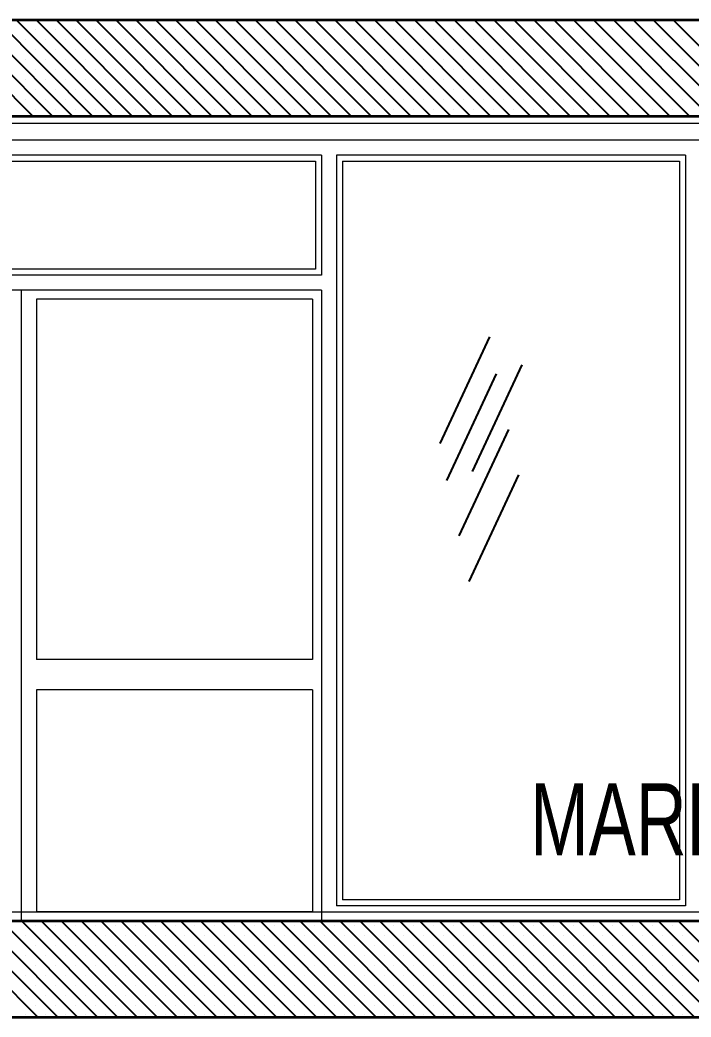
# Model space of a CAD drawing. Header units: inches. Extents: x -7543 to -822, y 102837 to 190349.
# Drawn here: x -828.5689 to -828.5242, y 102836.7915 to 102836.8579 of the extents above; entities that cross this region are included whole.
import ezdxf

# ---------------------------------------------------------------- set-up
doc = ezdxf.new("R2010")
doc.units = ezdxf.units.IN
doc.header["$MEASUREMENT"] = 0
for name, color, linetype, lineweight, true_color in [('BALKON', 7, 'Continuous', 20, 0xffaaa9), ('DUVAR', 7, 'Continuous', 35, 0xfc4642), ('KAPI', 7, 'Continuous', 18, 0xffb360)]:
    doc.layers.add(name, color=color, linetype=linetype, lineweight=lineweight, true_color=true_color)
for name, color, linetype, lineweight in [('BİTKİ', 96, 'Continuous', 25), ('SIVA', 150, 'Continuous', 15), ('TARAMA', 8, 'Continuous', 25), ('YAZI', 7, 'Continuous', 25)]:
    doc.layers.add(name, color=color, linetype=linetype, lineweight=lineweight)
doc.styles.add('arıal', font='arial.ttf', dxfattribs={"width": 0.7})

msp = doc.modelspace()

# ---------------------------------------------------------------- linework, layer by layer
at = {"layer": 'BALKON', "color": 20}
msp.add_line((-828.482518, 102836.857885), (-828.654018, 102836.857885), dxfattribs=at)
at = {"layer": 'BİTKİ'}
for p, q in [((-828.537585, 102836.836785), (-828.540888, 102836.829687)), ((-828.537585, 102836.836785), (-828.540888, 102836.829687)), ((-828.535438, 102836.834914), (-828.538741, 102836.827816)), ((-828.535438, 102836.834914), (-828.538741, 102836.827816)), ((-828.537145, 102836.834309), (-828.540448, 102836.82721)), ((-828.537145, 102836.834309), (-828.540448, 102836.82721)), ((-828.536319, 102836.830622), (-828.539622, 102836.823524)), ((-828.536319, 102836.830622), (-828.539622, 102836.823524)), ((-828.535658, 102836.827596), (-828.538962, 102836.820497)), ((-828.535658, 102836.827596), (-828.538962, 102836.820497))]:
    msp.add_line(p, q, dxfattribs=at)
at = {"layer": 'DUVAR'}
for p, q in [((-828.654018, 102836.857885), (-828.480018, 102836.857885)), ((-828.654018, 102836.851485), (-828.480018, 102836.851485)), ((-828.654018, 102836.797885), (-828.480018, 102836.797885)), ((-828.654018, 102836.791485), (-828.480018, 102836.791485))]:
    msp.add_line(p, q, dxfattribs=at)
at = {"layer": 'KAPI'}
for p, q in [((-828.482518, 102836.849885), (-828.643018, 102836.849885)), ((-828.568768, 102836.848885), (-828.588768, 102836.848885)), ((-828.548768, 102836.848885), (-828.568768, 102836.848885)), ((-828.548768, 102836.848885), (-828.548768, 102836.840885)), ((-828.524518, 102836.848885), (-828.547768, 102836.848885)), ((-828.547768, 102836.848885), (-828.547768, 102836.798885)), ((-828.524518, 102836.848885), (-828.524518, 102836.798885)), ((-828.588368, 102836.848485), (-828.568768, 102836.848485)), ((-828.568768, 102836.848485), (-828.549168, 102836.848485)), ((-828.549168, 102836.848485), (-828.549168, 102836.841285)), ((-828.547368, 102836.848485), (-828.524918, 102836.848485)), ((-828.547368, 102836.848485), (-828.547368, 102836.799285)), ((-828.524918, 102836.848485), (-828.524918, 102836.799285)), ((-828.548768, 102836.840885), (-828.588768, 102836.840885)), ((-828.549168, 102836.841285), (-828.588368, 102836.841285)), ((-828.548768, 102836.839885), (-828.588768, 102836.839885)), ((-828.568768, 102836.839885), (-828.568768, 102836.797885)), ((-828.548768, 102836.839885), (-828.548768, 102836.797885)), ((-828.549368, 102836.839285), (-828.567768, 102836.839285)), ((-828.567768, 102836.839285), (-828.567768, 102836.815285)), ((-828.549368, 102836.839285), (-828.549368, 102836.815285)), ((-828.549368, 102836.815285), (-828.567768, 102836.815285)), ((-828.549368, 102836.813285), (-828.567768, 102836.813285)), ((-828.567768, 102836.813285), (-828.567768, 102836.798485)), ((-828.549368, 102836.813285), (-828.549368, 102836.798485)), ((-828.524518, 102836.798885), (-828.547768, 102836.798885)), ((-828.524918, 102836.799285), (-828.547368, 102836.799285)), ((-828.549368, 102836.798485), (-828.567768, 102836.798485))]:
    msp.add_line(p, q, dxfattribs=at)
at = {"layer": 'SIVA'}
for p, q in [((-828.482518, 102836.850985), (-828.634089, 102836.850985)), ((-828.634089, 102836.798485), (-828.482518, 102836.798485))]:
    msp.add_line(p, q, dxfattribs=at)
at = {"layer": 'TARAMA'}
for p, q in [((-828.568009, 102836.851485), (-828.574409, 102836.857885)), ((-828.566683, 102836.851485), (-828.573083, 102836.857885)), ((-828.565357, 102836.851485), (-828.571757, 102836.857885)), ((-828.564031, 102836.851485), (-828.570431, 102836.857885)), ((-828.562705, 102836.851485), (-828.569105, 102836.857885)), ((-828.56781, 102836.857253), (-828.56781, 102836.857253)), ((-828.561379, 102836.851485), (-828.567779, 102836.857885)), ((-828.566485, 102836.857253), (-828.566485, 102836.857253)), ((-828.560054, 102836.851485), (-828.566454, 102836.857885)), ((-828.565159, 102836.857253), (-828.565159, 102836.857253)), ((-828.558728, 102836.851485), (-828.565128, 102836.857885)), ((-828.563833, 102836.857253), (-828.563833, 102836.857253)), ((-828.557402, 102836.851485), (-828.563802, 102836.857885)), ((-828.562507, 102836.857253), (-828.562507, 102836.857253)), ((-828.556076, 102836.851485), (-828.562476, 102836.857885)), ((-828.561181, 102836.857253), (-828.561181, 102836.857253)), ((-828.55475, 102836.851485), (-828.56115, 102836.857885)), ((-828.559855, 102836.857253), (-828.559855, 102836.857253)), ((-828.553424, 102836.851485), (-828.559824, 102836.857885)), ((-828.55853, 102836.857253), (-828.55853, 102836.857253)), ((-828.552099, 102836.851485), (-828.558499, 102836.857885)), ((-828.557204, 102836.857253), (-828.557204, 102836.857253)), ((-828.550773, 102836.851485), (-828.557173, 102836.857885)), ((-828.555878, 102836.857253), (-828.555878, 102836.857253)), ((-828.549447, 102836.851485), (-828.555847, 102836.857885)), ((-828.554552, 102836.857253), (-828.554552, 102836.857253)), ((-828.548121, 102836.851485), (-828.554521, 102836.857885)), ((-828.553226, 102836.857253), (-828.553226, 102836.857253)), ((-828.546795, 102836.851485), (-828.553195, 102836.857885)), ((-828.551901, 102836.857253), (-828.551901, 102836.857253)), ((-828.54547, 102836.851485), (-828.55187, 102836.857885)), ((-828.550575, 102836.857253), (-828.550575, 102836.857253)), ((-828.544144, 102836.851485), (-828.550544, 102836.857885)), ((-828.549249, 102836.857253), (-828.549249, 102836.857253)), ((-828.542818, 102836.851485), (-828.549218, 102836.857885)), ((-828.547923, 102836.857253), (-828.547923, 102836.857253)), ((-828.541492, 102836.851485), (-828.547892, 102836.857885)), ((-828.546597, 102836.857253), (-828.546597, 102836.857253)), ((-828.540166, 102836.851485), (-828.546566, 102836.857885)), ((-828.545271, 102836.857253), (-828.545271, 102836.857253)), ((-828.53884, 102836.851485), (-828.54524, 102836.857885)), ((-828.543946, 102836.857253), (-828.543946, 102836.857253)), ((-828.537515, 102836.851485), (-828.543915, 102836.857885)), ((-828.54262, 102836.857253), (-828.54262, 102836.857253)), ((-828.536189, 102836.851485), (-828.542589, 102836.857885)), ((-828.541294, 102836.857253), (-828.541294, 102836.857253)), ((-828.534863, 102836.851485), (-828.541263, 102836.857885)), ((-828.539968, 102836.857253), (-828.539968, 102836.857253)), ((-828.533537, 102836.851485), (-828.539937, 102836.857885)), ((-828.538642, 102836.857253), (-828.538642, 102836.857253)), ((-828.532211, 102836.851485), (-828.538611, 102836.857885)), ((-828.537316, 102836.857253), (-828.537316, 102836.857253)), ((-828.530885, 102836.851485), (-828.537285, 102836.857885)), ((-828.535991, 102836.857253), (-828.535991, 102836.857253)), ((-828.52956, 102836.851485), (-828.53596, 102836.857885)), ((-828.534665, 102836.857253), (-828.534665, 102836.857253)), ((-828.528234, 102836.851485), (-828.534634, 102836.857885)), ((-828.533339, 102836.857253), (-828.533339, 102836.857253)), ((-828.526908, 102836.851485), (-828.533308, 102836.857885)), ((-828.532013, 102836.857253), (-828.532013, 102836.857253)), ((-828.525582, 102836.851485), (-828.531982, 102836.857885)), ((-828.530687, 102836.857253), (-828.530687, 102836.857253)), ((-828.524256, 102836.851485), (-828.530656, 102836.857885)), ((-828.529362, 102836.857253), (-828.529362, 102836.857253)), ((-828.52293, 102836.851485), (-828.52933, 102836.857885)), ((-828.528036, 102836.857253), (-828.528036, 102836.857253)), ((-828.521605, 102836.851485), (-828.528005, 102836.857885)), ((-828.52671, 102836.857253), (-828.52671, 102836.857253)), ((-828.520279, 102836.851485), (-828.526679, 102836.857885)), ((-828.525384, 102836.857253), (-828.525384, 102836.857253)), ((-828.518953, 102836.851485), (-828.525353, 102836.857885)), ((-828.568473, 102836.85659), (-828.568473, 102836.85659)), ((-828.567148, 102836.85659), (-828.567148, 102836.85659)), ((-828.565822, 102836.85659), (-828.565822, 102836.85659)), ((-828.564496, 102836.85659), (-828.564496, 102836.85659)), ((-828.56317, 102836.85659), (-828.56317, 102836.85659)), ((-828.561844, 102836.85659), (-828.561844, 102836.85659)), ((-828.560518, 102836.85659), (-828.560518, 102836.85659)), ((-828.559193, 102836.85659), (-828.559193, 102836.85659)), ((-828.557867, 102836.85659), (-828.557867, 102836.85659)), ((-828.556541, 102836.85659), (-828.556541, 102836.85659)), ((-828.555215, 102836.85659), (-828.555215, 102836.85659)), ((-828.553889, 102836.85659), (-828.553889, 102836.85659)), ((-828.552563, 102836.85659), (-828.552563, 102836.85659)), ((-828.551238, 102836.85659), (-828.551238, 102836.85659)), ((-828.549912, 102836.85659), (-828.549912, 102836.85659)), ((-828.548586, 102836.85659), (-828.548586, 102836.85659)), ((-828.54726, 102836.85659), (-828.54726, 102836.85659)), ((-828.545934, 102836.85659), (-828.545934, 102836.85659)), ((-828.544608, 102836.85659), (-828.544608, 102836.85659)), ((-828.543283, 102836.85659), (-828.543283, 102836.85659)), ((-828.541957, 102836.85659), (-828.541957, 102836.85659)), ((-828.540631, 102836.85659), (-828.540631, 102836.85659)), ((-828.539305, 102836.85659), (-828.539305, 102836.85659)), ((-828.537979, 102836.85659), (-828.537979, 102836.85659)), ((-828.536654, 102836.85659), (-828.536654, 102836.85659)), ((-828.535328, 102836.85659), (-828.535328, 102836.85659)), ((-828.534002, 102836.85659), (-828.534002, 102836.85659)), ((-828.532676, 102836.85659), (-828.532676, 102836.85659)), ((-828.53135, 102836.85659), (-828.53135, 102836.85659)), ((-828.530024, 102836.85659), (-828.530024, 102836.85659)), ((-828.528699, 102836.85659), (-828.528699, 102836.85659)), ((-828.527373, 102836.85659), (-828.527373, 102836.85659)), ((-828.526047, 102836.85659), (-828.526047, 102836.85659)), ((-828.524721, 102836.85659), (-828.524721, 102836.85659)), ((-828.56781, 102836.855927), (-828.56781, 102836.855927)), ((-828.566485, 102836.855927), (-828.566485, 102836.855927)), ((-828.565159, 102836.855927), (-828.565159, 102836.855927)), ((-828.563833, 102836.855927), (-828.563833, 102836.855927)), ((-828.562507, 102836.855927), (-828.562507, 102836.855927)), ((-828.561181, 102836.855927), (-828.561181, 102836.855927)), ((-828.559855, 102836.855927), (-828.559855, 102836.855927)), ((-828.55853, 102836.855927), (-828.55853, 102836.855927)), ((-828.557204, 102836.855927), (-828.557204, 102836.855927)), ((-828.555878, 102836.855927), (-828.555878, 102836.855927)), ((-828.554552, 102836.855927), (-828.554552, 102836.855927)), ((-828.553226, 102836.855927), (-828.553226, 102836.855927)), ((-828.551901, 102836.855927), (-828.551901, 102836.855927)), ((-828.550575, 102836.855927), (-828.550575, 102836.855927)), ((-828.549249, 102836.855927), (-828.549249, 102836.855927)), ((-828.547923, 102836.855927), (-828.547923, 102836.855927)), ((-828.546597, 102836.855927), (-828.546597, 102836.855927)), ((-828.545271, 102836.855927), (-828.545271, 102836.855927)), ((-828.543946, 102836.855927), (-828.543946, 102836.855927)), ((-828.54262, 102836.855927), (-828.54262, 102836.855927)), ((-828.541294, 102836.855927), (-828.541294, 102836.855927)), ((-828.539968, 102836.855927), (-828.539968, 102836.855927)), ((-828.538642, 102836.855927), (-828.538642, 102836.855927)), ((-828.537316, 102836.855927), (-828.537316, 102836.855927)), ((-828.535991, 102836.855927), (-828.535991, 102836.855927)), ((-828.534665, 102836.855927), (-828.534665, 102836.855927)), ((-828.533339, 102836.855927), (-828.533339, 102836.855927)), ((-828.532013, 102836.855927), (-828.532013, 102836.855927)), ((-828.530687, 102836.855927), (-828.530687, 102836.855927)), ((-828.529362, 102836.855927), (-828.529362, 102836.855927)), ((-828.528036, 102836.855927), (-828.528036, 102836.855927)), ((-828.52671, 102836.855927), (-828.52671, 102836.855927)), ((-828.525384, 102836.855927), (-828.525384, 102836.855927)), ((-828.568473, 102836.855264), (-828.568473, 102836.855264)), ((-828.567148, 102836.855264), (-828.567148, 102836.855264)), ((-828.565822, 102836.855264), (-828.565822, 102836.855264)), ((-828.564496, 102836.855264), (-828.564496, 102836.855264)), ((-828.56317, 102836.855264), (-828.56317, 102836.855264)), ((-828.561844, 102836.855264), (-828.561844, 102836.855264)), ((-828.560518, 102836.855264), (-828.560518, 102836.855264)), ((-828.559193, 102836.855264), (-828.559193, 102836.855264)), ((-828.557867, 102836.855264), (-828.557867, 102836.855264)), ((-828.556541, 102836.855264), (-828.556541, 102836.855264)), ((-828.555215, 102836.855264), (-828.555215, 102836.855264)), ((-828.553889, 102836.855264), (-828.553889, 102836.855264)), ((-828.552563, 102836.855264), (-828.552563, 102836.855264)), ((-828.551238, 102836.855264), (-828.551238, 102836.855264)), ((-828.549912, 102836.855264), (-828.549912, 102836.855264)), ((-828.548586, 102836.855264), (-828.548586, 102836.855264)), ((-828.54726, 102836.855264), (-828.54726, 102836.855264)), ((-828.545934, 102836.855264), (-828.545934, 102836.855264)), ((-828.544608, 102836.855264), (-828.544608, 102836.855264)), ((-828.543283, 102836.855264), (-828.543283, 102836.855264)), ((-828.541957, 102836.855264), (-828.541957, 102836.855264)), ((-828.540631, 102836.855264), (-828.540631, 102836.855264)), ((-828.539305, 102836.855264), (-828.539305, 102836.855264)), ((-828.537979, 102836.855264), (-828.537979, 102836.855264)), ((-828.536654, 102836.855264), (-828.536654, 102836.855264)), ((-828.535328, 102836.855264), (-828.535328, 102836.855264)), ((-828.534002, 102836.855264), (-828.534002, 102836.855264)), ((-828.532676, 102836.855264), (-828.532676, 102836.855264)), ((-828.53135, 102836.855264), (-828.53135, 102836.855264)), ((-828.530024, 102836.855264), (-828.530024, 102836.855264)), ((-828.528699, 102836.855264), (-828.528699, 102836.855264)), ((-828.527373, 102836.855264), (-828.527373, 102836.855264)), ((-828.526047, 102836.855264), (-828.526047, 102836.855264)), ((-828.524721, 102836.855264), (-828.524721, 102836.855264)), ((-828.56781, 102836.854601), (-828.56781, 102836.854601)), ((-828.566485, 102836.854601), (-828.566485, 102836.854601)), ((-828.565159, 102836.854601), (-828.565159, 102836.854601)), ((-828.563833, 102836.854601), (-828.563833, 102836.854601)), ((-828.562507, 102836.854601), (-828.562507, 102836.854601)), ((-828.561181, 102836.854601), (-828.561181, 102836.854601)), ((-828.559855, 102836.854601), (-828.559855, 102836.854601)), ((-828.55853, 102836.854601), (-828.55853, 102836.854601)), ((-828.557204, 102836.854601), (-828.557204, 102836.854601)), ((-828.555878, 102836.854601), (-828.555878, 102836.854601)), ((-828.554552, 102836.854601), (-828.554552, 102836.854601)), ((-828.553226, 102836.854601), (-828.553226, 102836.854601)), ((-828.551901, 102836.854601), (-828.551901, 102836.854601)), ((-828.550575, 102836.854601), (-828.550575, 102836.854601)), ((-828.549249, 102836.854601), (-828.549249, 102836.854601)), ((-828.547923, 102836.854601), (-828.547923, 102836.854601)), ((-828.546597, 102836.854601), (-828.546597, 102836.854601)), ((-828.545271, 102836.854601), (-828.545271, 102836.854601)), ((-828.543946, 102836.854601), (-828.543946, 102836.854601)), ((-828.54262, 102836.854601), (-828.54262, 102836.854601)), ((-828.541294, 102836.854601), (-828.541294, 102836.854601)), ((-828.539968, 102836.854601), (-828.539968, 102836.854601)), ((-828.538642, 102836.854601), (-828.538642, 102836.854601)), ((-828.537316, 102836.854601), (-828.537316, 102836.854601)), ((-828.535991, 102836.854601), (-828.535991, 102836.854601)), ((-828.534665, 102836.854601), (-828.534665, 102836.854601)), ((-828.533339, 102836.854601), (-828.533339, 102836.854601)), ((-828.532013, 102836.854601), (-828.532013, 102836.854601)), ((-828.530687, 102836.854601), (-828.530687, 102836.854601)), ((-828.529362, 102836.854601), (-828.529362, 102836.854601)), ((-828.528036, 102836.854601), (-828.528036, 102836.854601)), ((-828.52671, 102836.854601), (-828.52671, 102836.854601)), ((-828.525384, 102836.854601), (-828.525384, 102836.854601)), ((-828.568473, 102836.853938), (-828.568473, 102836.853938)), ((-828.567148, 102836.853938), (-828.567148, 102836.853938)), ((-828.565822, 102836.853938), (-828.565822, 102836.853938)), ((-828.564496, 102836.853938), (-828.564496, 102836.853938)), ((-828.56317, 102836.853938), (-828.56317, 102836.853938)), ((-828.561844, 102836.853938), (-828.561844, 102836.853938)), ((-828.560518, 102836.853938), (-828.560518, 102836.853938)), ((-828.559193, 102836.853938), (-828.559193, 102836.853938)), ((-828.557867, 102836.853938), (-828.557867, 102836.853938)), ((-828.556541, 102836.853938), (-828.556541, 102836.853938)), ((-828.555215, 102836.853938), (-828.555215, 102836.853938)), ((-828.553889, 102836.853938), (-828.553889, 102836.853938)), ((-828.552563, 102836.853938), (-828.552563, 102836.853938)), ((-828.551238, 102836.853938), (-828.551238, 102836.853938)), ((-828.549912, 102836.853938), (-828.549912, 102836.853938)), ((-828.548586, 102836.853938), (-828.548586, 102836.853938)), ((-828.54726, 102836.853938), (-828.54726, 102836.853938)), ((-828.545934, 102836.853938), (-828.545934, 102836.853938)), ((-828.544608, 102836.853938), (-828.544608, 102836.853938)), ((-828.543283, 102836.853938), (-828.543283, 102836.853938)), ((-828.541957, 102836.853938), (-828.541957, 102836.853938)), ((-828.540631, 102836.853938), (-828.540631, 102836.853938)), ((-828.539305, 102836.853938), (-828.539305, 102836.853938)), ((-828.537979, 102836.853938), (-828.537979, 102836.853938)), ((-828.536654, 102836.853938), (-828.536654, 102836.853938)), ((-828.535328, 102836.853938), (-828.535328, 102836.853938)), ((-828.534002, 102836.853938), (-828.534002, 102836.853938)), ((-828.532676, 102836.853938), (-828.532676, 102836.853938)), ((-828.53135, 102836.853938), (-828.53135, 102836.853938)), ((-828.530024, 102836.853938), (-828.530024, 102836.853938)), ((-828.528699, 102836.853938), (-828.528699, 102836.853938)), ((-828.527373, 102836.853938), (-828.527373, 102836.853938)), ((-828.526047, 102836.853938), (-828.526047, 102836.853938)), ((-828.524721, 102836.853938), (-828.524721, 102836.853938)), ((-828.56781, 102836.853275), (-828.56781, 102836.853275)), ((-828.566485, 102836.853275), (-828.566485, 102836.853275)), ((-828.565159, 102836.853275), (-828.565159, 102836.853275)), ((-828.563833, 102836.853275), (-828.563833, 102836.853275)), ((-828.562507, 102836.853275), (-828.562507, 102836.853275)), ((-828.561181, 102836.853275), (-828.561181, 102836.853275)), ((-828.559855, 102836.853275), (-828.559855, 102836.853275)), ((-828.55853, 102836.853275), (-828.55853, 102836.853275)), ((-828.557204, 102836.853275), (-828.557204, 102836.853275)), ((-828.555878, 102836.853275), (-828.555878, 102836.853275)), ((-828.554552, 102836.853275), (-828.554552, 102836.853275)), ((-828.553226, 102836.853275), (-828.553226, 102836.853275)), ((-828.551901, 102836.853275), (-828.551901, 102836.853275)), ((-828.550575, 102836.853275), (-828.550575, 102836.853275)), ((-828.549249, 102836.853275), (-828.549249, 102836.853275)), ((-828.547923, 102836.853275), (-828.547923, 102836.853275)), ((-828.546597, 102836.853275), (-828.546597, 102836.853275)), ((-828.545271, 102836.853275), (-828.545271, 102836.853275)), ((-828.543946, 102836.853275), (-828.543946, 102836.853275)), ((-828.54262, 102836.853275), (-828.54262, 102836.853275)), ((-828.541294, 102836.853275), (-828.541294, 102836.853275)), ((-828.539968, 102836.853275), (-828.539968, 102836.853275)), ((-828.538642, 102836.853275), (-828.538642, 102836.853275)), ((-828.537316, 102836.853275), (-828.537316, 102836.853275)), ((-828.535991, 102836.853275), (-828.535991, 102836.853275)), ((-828.534665, 102836.853275), (-828.534665, 102836.853275)), ((-828.533339, 102836.853275), (-828.533339, 102836.853275)), ((-828.532013, 102836.853275), (-828.532013, 102836.853275)), ((-828.530687, 102836.853275), (-828.530687, 102836.853275)), ((-828.529362, 102836.853275), (-828.529362, 102836.853275)), ((-828.528036, 102836.853275), (-828.528036, 102836.853275)), ((-828.52671, 102836.853275), (-828.52671, 102836.853275)), ((-828.525384, 102836.853275), (-828.525384, 102836.853275)), ((-828.568473, 102836.852612), (-828.568473, 102836.852612)), ((-828.567148, 102836.852612), (-828.567148, 102836.852612)), ((-828.565822, 102836.852612), (-828.565822, 102836.852612)), ((-828.564496, 102836.852612), (-828.564496, 102836.852612)), ((-828.56317, 102836.852612), (-828.56317, 102836.852612)), ((-828.561844, 102836.852612), (-828.561844, 102836.852612)), ((-828.560518, 102836.852612), (-828.560518, 102836.852612)), ((-828.559193, 102836.852612), (-828.559193, 102836.852612)), ((-828.557867, 102836.852612), (-828.557867, 102836.852612)), ((-828.556541, 102836.852612), (-828.556541, 102836.852612)), ((-828.555215, 102836.852612), (-828.555215, 102836.852612)), ((-828.553889, 102836.852612), (-828.553889, 102836.852612)), ((-828.552563, 102836.852612), (-828.552563, 102836.852612)), ((-828.551238, 102836.852612), (-828.551238, 102836.852612)), ((-828.549912, 102836.852612), (-828.549912, 102836.852612)), ((-828.548586, 102836.852612), (-828.548586, 102836.852612)), ((-828.54726, 102836.852612), (-828.54726, 102836.852612)), ((-828.545934, 102836.852612), (-828.545934, 102836.852612)), ((-828.544608, 102836.852612), (-828.544608, 102836.852612)), ((-828.543283, 102836.852612), (-828.543283, 102836.852612)), ((-828.541957, 102836.852612), (-828.541957, 102836.852612)), ((-828.540631, 102836.852612), (-828.540631, 102836.852612)), ((-828.539305, 102836.852612), (-828.539305, 102836.852612)), ((-828.537979, 102836.852612), (-828.537979, 102836.852612)), ((-828.536654, 102836.852612), (-828.536654, 102836.852612)), ((-828.535328, 102836.852612), (-828.535328, 102836.852612)), ((-828.534002, 102836.852612), (-828.534002, 102836.852612)), ((-828.532676, 102836.852612), (-828.532676, 102836.852612)), ((-828.53135, 102836.852612), (-828.53135, 102836.852612)), ((-828.530024, 102836.852612), (-828.530024, 102836.852612)), ((-828.528699, 102836.852612), (-828.528699, 102836.852612)), ((-828.527373, 102836.852612), (-828.527373, 102836.852612)), ((-828.526047, 102836.852612), (-828.526047, 102836.852612)), ((-828.524721, 102836.852612), (-828.524721, 102836.852612)), ((-828.56781, 102836.85195), (-828.56781, 102836.85195)), ((-828.566485, 102836.85195), (-828.566485, 102836.85195)), ((-828.565159, 102836.85195), (-828.565159, 102836.85195)), ((-828.563833, 102836.85195), (-828.563833, 102836.85195)), ((-828.562507, 102836.85195), (-828.562507, 102836.85195)), ((-828.561181, 102836.85195), (-828.561181, 102836.85195)), ((-828.559855, 102836.85195), (-828.559855, 102836.85195)), ((-828.55853, 102836.85195), (-828.55853, 102836.85195)), ((-828.557204, 102836.85195), (-828.557204, 102836.85195)), ((-828.555878, 102836.85195), (-828.555878, 102836.85195)), ((-828.554552, 102836.85195), (-828.554552, 102836.85195)), ((-828.553226, 102836.85195), (-828.553226, 102836.85195)), ((-828.551901, 102836.85195), (-828.551901, 102836.85195)), ((-828.550575, 102836.85195), (-828.550575, 102836.85195)), ((-828.549249, 102836.85195), (-828.549249, 102836.85195)), ((-828.547923, 102836.85195), (-828.547923, 102836.85195)), ((-828.546597, 102836.85195), (-828.546597, 102836.85195)), ((-828.545271, 102836.85195), (-828.545271, 102836.85195)), ((-828.543946, 102836.85195), (-828.543946, 102836.85195)), ((-828.54262, 102836.85195), (-828.54262, 102836.85195)), ((-828.541294, 102836.85195), (-828.541294, 102836.85195)), ((-828.539968, 102836.85195), (-828.539968, 102836.85195)), ((-828.538642, 102836.85195), (-828.538642, 102836.85195)), ((-828.537316, 102836.85195), (-828.537316, 102836.85195)), ((-828.535991, 102836.85195), (-828.535991, 102836.85195)), ((-828.534665, 102836.85195), (-828.534665, 102836.85195)), ((-828.533339, 102836.85195), (-828.533339, 102836.85195)), ((-828.532013, 102836.85195), (-828.532013, 102836.85195)), ((-828.530687, 102836.85195), (-828.530687, 102836.85195)), ((-828.529362, 102836.85195), (-828.529362, 102836.85195)), ((-828.528036, 102836.85195), (-828.528036, 102836.85195)), ((-828.52671, 102836.85195), (-828.52671, 102836.85195)), ((-828.525384, 102836.85195), (-828.525384, 102836.85195)), ((-828.567671, 102836.791485), (-828.574071, 102836.797885)), ((-828.566345, 102836.791485), (-828.572745, 102836.797885)), ((-828.565019, 102836.791485), (-828.571419, 102836.797885)), ((-828.563693, 102836.791485), (-828.570093, 102836.797885)), ((-828.562367, 102836.791485), (-828.568767, 102836.797885)), ((-828.56781, 102836.797591), (-828.56781, 102836.797591)), ((-828.561042, 102836.791485), (-828.567442, 102836.797885)), ((-828.566485, 102836.797591), (-828.566485, 102836.797591)), ((-828.559716, 102836.791485), (-828.566116, 102836.797885)), ((-828.565159, 102836.797591), (-828.565159, 102836.797591)), ((-828.55839, 102836.791485), (-828.56479, 102836.797885)), ((-828.563833, 102836.797591), (-828.563833, 102836.797591)), ((-828.557064, 102836.791485), (-828.563464, 102836.797885)), ((-828.562507, 102836.797591), (-828.562507, 102836.797591)), ((-828.555738, 102836.791485), (-828.562138, 102836.797885)), ((-828.561181, 102836.797591), (-828.561181, 102836.797591)), ((-828.554412, 102836.791485), (-828.560812, 102836.797885)), ((-828.559855, 102836.797591), (-828.559855, 102836.797591)), ((-828.553087, 102836.791485), (-828.559487, 102836.797885)), ((-828.55853, 102836.797591), (-828.55853, 102836.797591)), ((-828.551761, 102836.791485), (-828.558161, 102836.797885)), ((-828.557204, 102836.797591), (-828.557204, 102836.797591)), ((-828.550435, 102836.791485), (-828.556835, 102836.797885)), ((-828.555878, 102836.797591), (-828.555878, 102836.797591)), ((-828.549109, 102836.791485), (-828.555509, 102836.797885)), ((-828.554552, 102836.797591), (-828.554552, 102836.797591)), ((-828.547783, 102836.791485), (-828.554183, 102836.797885)), ((-828.553226, 102836.797591), (-828.553226, 102836.797591)), ((-828.546457, 102836.791485), (-828.552857, 102836.797885)), ((-828.551901, 102836.797591), (-828.551901, 102836.797591)), ((-828.545132, 102836.791485), (-828.551532, 102836.797885)), ((-828.550575, 102836.797591), (-828.550575, 102836.797591)), ((-828.543806, 102836.791485), (-828.550206, 102836.797885)), ((-828.549249, 102836.797591), (-828.549249, 102836.797591)), ((-828.54248, 102836.791485), (-828.54888, 102836.797885)), ((-828.547923, 102836.797591), (-828.547923, 102836.797591)), ((-828.541154, 102836.791485), (-828.547554, 102836.797885)), ((-828.546597, 102836.797591), (-828.546597, 102836.797591)), ((-828.539828, 102836.791485), (-828.546228, 102836.797885)), ((-828.545271, 102836.797591), (-828.545271, 102836.797591)), ((-828.538503, 102836.791485), (-828.544903, 102836.797885)), ((-828.543946, 102836.797591), (-828.543946, 102836.797591)), ((-828.537177, 102836.791485), (-828.543577, 102836.797885)), ((-828.54262, 102836.797591), (-828.54262, 102836.797591)), ((-828.535851, 102836.791485), (-828.542251, 102836.797885)), ((-828.541294, 102836.797591), (-828.541294, 102836.797591)), ((-828.534525, 102836.791485), (-828.540925, 102836.797885)), ((-828.539968, 102836.797591), (-828.539968, 102836.797591)), ((-828.533199, 102836.791485), (-828.539599, 102836.797885)), ((-828.538642, 102836.797591), (-828.538642, 102836.797591)), ((-828.531873, 102836.791485), (-828.538273, 102836.797885)), ((-828.537316, 102836.797591), (-828.537316, 102836.797591)), ((-828.530548, 102836.791485), (-828.536948, 102836.797885)), ((-828.535991, 102836.797591), (-828.535991, 102836.797591)), ((-828.529222, 102836.791485), (-828.535622, 102836.797885)), ((-828.534665, 102836.797591), (-828.534665, 102836.797591)), ((-828.527896, 102836.791485), (-828.534296, 102836.797885)), ((-828.533339, 102836.797591), (-828.533339, 102836.797591)), ((-828.52657, 102836.791485), (-828.53297, 102836.797885)), ((-828.532013, 102836.797591), (-828.532013, 102836.797591)), ((-828.525244, 102836.791485), (-828.531644, 102836.797885)), ((-828.530687, 102836.797591), (-828.530687, 102836.797591)), ((-828.523918, 102836.791485), (-828.530318, 102836.797885)), ((-828.529362, 102836.797591), (-828.529362, 102836.797591)), ((-828.522593, 102836.791485), (-828.528993, 102836.797885)), ((-828.528036, 102836.797591), (-828.528036, 102836.797591)), ((-828.521267, 102836.791485), (-828.527667, 102836.797885)), ((-828.52671, 102836.797591), (-828.52671, 102836.797591)), ((-828.519941, 102836.791485), (-828.526341, 102836.797885)), ((-828.525384, 102836.797591), (-828.525384, 102836.797591)), ((-828.518615, 102836.791485), (-828.525015, 102836.797885)), ((-828.568473, 102836.796928), (-828.568473, 102836.796928)), ((-828.567148, 102836.796928), (-828.567148, 102836.796928)), ((-828.565822, 102836.796928), (-828.565822, 102836.796928)), ((-828.564496, 102836.796928), (-828.564496, 102836.796928)), ((-828.56317, 102836.796928), (-828.56317, 102836.796928)), ((-828.561844, 102836.796928), (-828.561844, 102836.796928)), ((-828.560518, 102836.796928), (-828.560518, 102836.796928)), ((-828.559193, 102836.796928), (-828.559193, 102836.796928)), ((-828.557867, 102836.796928), (-828.557867, 102836.796928)), ((-828.556541, 102836.796928), (-828.556541, 102836.796928)), ((-828.555215, 102836.796928), (-828.555215, 102836.796928)), ((-828.553889, 102836.796928), (-828.553889, 102836.796928)), ((-828.552563, 102836.796928), (-828.552563, 102836.796928)), ((-828.551238, 102836.796928), (-828.551238, 102836.796928)), ((-828.549912, 102836.796928), (-828.549912, 102836.796928)), ((-828.548586, 102836.796928), (-828.548586, 102836.796928)), ((-828.54726, 102836.796928), (-828.54726, 102836.796928)), ((-828.545934, 102836.796928), (-828.545934, 102836.796928)), ((-828.544608, 102836.796928), (-828.544608, 102836.796928)), ((-828.543283, 102836.796928), (-828.543283, 102836.796928)), ((-828.541957, 102836.796928), (-828.541957, 102836.796928)), ((-828.540631, 102836.796928), (-828.540631, 102836.796928)), ((-828.539305, 102836.796928), (-828.539305, 102836.796928)), ((-828.537979, 102836.796928), (-828.537979, 102836.796928)), ((-828.536654, 102836.796928), (-828.536654, 102836.796928)), ((-828.535328, 102836.796928), (-828.535328, 102836.796928)), ((-828.534002, 102836.796928), (-828.534002, 102836.796928)), ((-828.532676, 102836.796928), (-828.532676, 102836.796928)), ((-828.53135, 102836.796928), (-828.53135, 102836.796928)), ((-828.530024, 102836.796928), (-828.530024, 102836.796928)), ((-828.528699, 102836.796928), (-828.528699, 102836.796928)), ((-828.527373, 102836.796928), (-828.527373, 102836.796928)), ((-828.526047, 102836.796928), (-828.526047, 102836.796928)), ((-828.524721, 102836.796928), (-828.524721, 102836.796928)), ((-828.56781, 102836.796265), (-828.56781, 102836.796265)), ((-828.566485, 102836.796265), (-828.566485, 102836.796265)), ((-828.565159, 102836.796265), (-828.565159, 102836.796265)), ((-828.563833, 102836.796265), (-828.563833, 102836.796265)), ((-828.562507, 102836.796265), (-828.562507, 102836.796265)), ((-828.561181, 102836.796265), (-828.561181, 102836.796265)), ((-828.559855, 102836.796265), (-828.559855, 102836.796265)), ((-828.55853, 102836.796265), (-828.55853, 102836.796265)), ((-828.557204, 102836.796265), (-828.557204, 102836.796265)), ((-828.555878, 102836.796265), (-828.555878, 102836.796265)), ((-828.554552, 102836.796265), (-828.554552, 102836.796265)), ((-828.553226, 102836.796265), (-828.553226, 102836.796265)), ((-828.551901, 102836.796265), (-828.551901, 102836.796265)), ((-828.550575, 102836.796265), (-828.550575, 102836.796265)), ((-828.549249, 102836.796265), (-828.549249, 102836.796265)), ((-828.547923, 102836.796265), (-828.547923, 102836.796265)), ((-828.546597, 102836.796265), (-828.546597, 102836.796265)), ((-828.545271, 102836.796265), (-828.545271, 102836.796265)), ((-828.543946, 102836.796265), (-828.543946, 102836.796265)), ((-828.54262, 102836.796265), (-828.54262, 102836.796265)), ((-828.541294, 102836.796265), (-828.541294, 102836.796265)), ((-828.539968, 102836.796265), (-828.539968, 102836.796265)), ((-828.538642, 102836.796265), (-828.538642, 102836.796265)), ((-828.537316, 102836.796265), (-828.537316, 102836.796265)), ((-828.535991, 102836.796265), (-828.535991, 102836.796265)), ((-828.534665, 102836.796265), (-828.534665, 102836.796265)), ((-828.533339, 102836.796265), (-828.533339, 102836.796265)), ((-828.532013, 102836.796265), (-828.532013, 102836.796265)), ((-828.530687, 102836.796265), (-828.530687, 102836.796265)), ((-828.529362, 102836.796265), (-828.529362, 102836.796265)), ((-828.528036, 102836.796265), (-828.528036, 102836.796265)), ((-828.52671, 102836.796265), (-828.52671, 102836.796265)), ((-828.525384, 102836.796265), (-828.525384, 102836.796265)), ((-828.568473, 102836.795602), (-828.568473, 102836.795602)), ((-828.567148, 102836.795602), (-828.567148, 102836.795602)), ((-828.565822, 102836.795602), (-828.565822, 102836.795602)), ((-828.564496, 102836.795602), (-828.564496, 102836.795602)), ((-828.56317, 102836.795602), (-828.56317, 102836.795602)), ((-828.561844, 102836.795602), (-828.561844, 102836.795602)), ((-828.560518, 102836.795602), (-828.560518, 102836.795602)), ((-828.559193, 102836.795602), (-828.559193, 102836.795602)), ((-828.557867, 102836.795602), (-828.557867, 102836.795602)), ((-828.556541, 102836.795602), (-828.556541, 102836.795602)), ((-828.555215, 102836.795602), (-828.555215, 102836.795602)), ((-828.553889, 102836.795602), (-828.553889, 102836.795602)), ((-828.552563, 102836.795602), (-828.552563, 102836.795602)), ((-828.551238, 102836.795602), (-828.551238, 102836.795602)), ((-828.549912, 102836.795602), (-828.549912, 102836.795602)), ((-828.548586, 102836.795602), (-828.548586, 102836.795602)), ((-828.54726, 102836.795602), (-828.54726, 102836.795602)), ((-828.545934, 102836.795602), (-828.545934, 102836.795602)), ((-828.544608, 102836.795602), (-828.544608, 102836.795602)), ((-828.543283, 102836.795602), (-828.543283, 102836.795602)), ((-828.541957, 102836.795602), (-828.541957, 102836.795602)), ((-828.540631, 102836.795602), (-828.540631, 102836.795602)), ((-828.539305, 102836.795602), (-828.539305, 102836.795602)), ((-828.537979, 102836.795602), (-828.537979, 102836.795602)), ((-828.536654, 102836.795602), (-828.536654, 102836.795602)), ((-828.535328, 102836.795602), (-828.535328, 102836.795602)), ((-828.534002, 102836.795602), (-828.534002, 102836.795602)), ((-828.532676, 102836.795602), (-828.532676, 102836.795602)), ((-828.53135, 102836.795602), (-828.53135, 102836.795602)), ((-828.530024, 102836.795602), (-828.530024, 102836.795602)), ((-828.528699, 102836.795602), (-828.528699, 102836.795602)), ((-828.527373, 102836.795602), (-828.527373, 102836.795602)), ((-828.526047, 102836.795602), (-828.526047, 102836.795602)), ((-828.524721, 102836.795602), (-828.524721, 102836.795602)), ((-828.56781, 102836.794939), (-828.56781, 102836.794939)), ((-828.566485, 102836.794939), (-828.566485, 102836.794939)), ((-828.565159, 102836.794939), (-828.565159, 102836.794939)), ((-828.563833, 102836.794939), (-828.563833, 102836.794939)), ((-828.562507, 102836.794939), (-828.562507, 102836.794939)), ((-828.561181, 102836.794939), (-828.561181, 102836.794939)), ((-828.559855, 102836.794939), (-828.559855, 102836.794939)), ((-828.55853, 102836.794939), (-828.55853, 102836.794939)), ((-828.557204, 102836.794939), (-828.557204, 102836.794939)), ((-828.555878, 102836.794939), (-828.555878, 102836.794939)), ((-828.554552, 102836.794939), (-828.554552, 102836.794939)), ((-828.553226, 102836.794939), (-828.553226, 102836.794939)), ((-828.551901, 102836.794939), (-828.551901, 102836.794939)), ((-828.550575, 102836.794939), (-828.550575, 102836.794939)), ((-828.549249, 102836.794939), (-828.549249, 102836.794939)), ((-828.547923, 102836.794939), (-828.547923, 102836.794939)), ((-828.546597, 102836.794939), (-828.546597, 102836.794939)), ((-828.545271, 102836.794939), (-828.545271, 102836.794939)), ((-828.543946, 102836.794939), (-828.543946, 102836.794939)), ((-828.54262, 102836.794939), (-828.54262, 102836.794939)), ((-828.541294, 102836.794939), (-828.541294, 102836.794939)), ((-828.539968, 102836.794939), (-828.539968, 102836.794939)), ((-828.538642, 102836.794939), (-828.538642, 102836.794939)), ((-828.537316, 102836.794939), (-828.537316, 102836.794939)), ((-828.535991, 102836.794939), (-828.535991, 102836.794939)), ((-828.534665, 102836.794939), (-828.534665, 102836.794939)), ((-828.533339, 102836.794939), (-828.533339, 102836.794939)), ((-828.532013, 102836.794939), (-828.532013, 102836.794939)), ((-828.530687, 102836.794939), (-828.530687, 102836.794939)), ((-828.529362, 102836.794939), (-828.529362, 102836.794939)), ((-828.528036, 102836.794939), (-828.528036, 102836.794939)), ((-828.52671, 102836.794939), (-828.52671, 102836.794939)), ((-828.525384, 102836.794939), (-828.525384, 102836.794939)), ((-828.568473, 102836.794276), (-828.568473, 102836.794276)), ((-828.567148, 102836.794276), (-828.567148, 102836.794276)), ((-828.565822, 102836.794276), (-828.565822, 102836.794276)), ((-828.564496, 102836.794276), (-828.564496, 102836.794276)), ((-828.56317, 102836.794276), (-828.56317, 102836.794276)), ((-828.561844, 102836.794276), (-828.561844, 102836.794276)), ((-828.560518, 102836.794276), (-828.560518, 102836.794276)), ((-828.559193, 102836.794276), (-828.559193, 102836.794276)), ((-828.557867, 102836.794276), (-828.557867, 102836.794276)), ((-828.556541, 102836.794276), (-828.556541, 102836.794276)), ((-828.555215, 102836.794276), (-828.555215, 102836.794276)), ((-828.553889, 102836.794276), (-828.553889, 102836.794276)), ((-828.552563, 102836.794276), (-828.552563, 102836.794276)), ((-828.551238, 102836.794276), (-828.551238, 102836.794276)), ((-828.549912, 102836.794276), (-828.549912, 102836.794276)), ((-828.548586, 102836.794276), (-828.548586, 102836.794276)), ((-828.54726, 102836.794276), (-828.54726, 102836.794276)), ((-828.545934, 102836.794276), (-828.545934, 102836.794276)), ((-828.544608, 102836.794276), (-828.544608, 102836.794276)), ((-828.543283, 102836.794276), (-828.543283, 102836.794276)), ((-828.541957, 102836.794276), (-828.541957, 102836.794276)), ((-828.540631, 102836.794276), (-828.540631, 102836.794276)), ((-828.539305, 102836.794276), (-828.539305, 102836.794276)), ((-828.537979, 102836.794276), (-828.537979, 102836.794276)), ((-828.536654, 102836.794276), (-828.536654, 102836.794276)), ((-828.535328, 102836.794276), (-828.535328, 102836.794276)), ((-828.534002, 102836.794276), (-828.534002, 102836.794276)), ((-828.532676, 102836.794276), (-828.532676, 102836.794276)), ((-828.53135, 102836.794276), (-828.53135, 102836.794276)), ((-828.530024, 102836.794276), (-828.530024, 102836.794276)), ((-828.528699, 102836.794276), (-828.528699, 102836.794276)), ((-828.527373, 102836.794276), (-828.527373, 102836.794276)), ((-828.526047, 102836.794276), (-828.526047, 102836.794276)), ((-828.524721, 102836.794276), (-828.524721, 102836.794276)), ((-828.56781, 102836.793613), (-828.56781, 102836.793613)), ((-828.566485, 102836.793613), (-828.566485, 102836.793613)), ((-828.565159, 102836.793613), (-828.565159, 102836.793613)), ((-828.563833, 102836.793613), (-828.563833, 102836.793613)), ((-828.562507, 102836.793613), (-828.562507, 102836.793613)), ((-828.561181, 102836.793613), (-828.561181, 102836.793613)), ((-828.559855, 102836.793613), (-828.559855, 102836.793613)), ((-828.55853, 102836.793613), (-828.55853, 102836.793613)), ((-828.557204, 102836.793613), (-828.557204, 102836.793613)), ((-828.555878, 102836.793613), (-828.555878, 102836.793613)), ((-828.554552, 102836.793613), (-828.554552, 102836.793613)), ((-828.553226, 102836.793613), (-828.553226, 102836.793613)), ((-828.551901, 102836.793613), (-828.551901, 102836.793613)), ((-828.550575, 102836.793613), (-828.550575, 102836.793613)), ((-828.549249, 102836.793613), (-828.549249, 102836.793613)), ((-828.547923, 102836.793613), (-828.547923, 102836.793613)), ((-828.546597, 102836.793613), (-828.546597, 102836.793613)), ((-828.545271, 102836.793613), (-828.545271, 102836.793613)), ((-828.543946, 102836.793613), (-828.543946, 102836.793613)), ((-828.54262, 102836.793613), (-828.54262, 102836.793613)), ((-828.541294, 102836.793613), (-828.541294, 102836.793613)), ((-828.539968, 102836.793613), (-828.539968, 102836.793613)), ((-828.538642, 102836.793613), (-828.538642, 102836.793613)), ((-828.537316, 102836.793613), (-828.537316, 102836.793613)), ((-828.535991, 102836.793613), (-828.535991, 102836.793613)), ((-828.534665, 102836.793613), (-828.534665, 102836.793613)), ((-828.533339, 102836.793613), (-828.533339, 102836.793613)), ((-828.532013, 102836.793613), (-828.532013, 102836.793613)), ((-828.530687, 102836.793613), (-828.530687, 102836.793613)), ((-828.529362, 102836.793613), (-828.529362, 102836.793613)), ((-828.528036, 102836.793613), (-828.528036, 102836.793613)), ((-828.52671, 102836.793613), (-828.52671, 102836.793613)), ((-828.525384, 102836.793613), (-828.525384, 102836.793613)), ((-828.568473, 102836.79295), (-828.568473, 102836.79295)), ((-828.567148, 102836.79295), (-828.567148, 102836.79295)), ((-828.565822, 102836.79295), (-828.565822, 102836.79295)), ((-828.564496, 102836.79295), (-828.564496, 102836.79295)), ((-828.56317, 102836.79295), (-828.56317, 102836.79295)), ((-828.561844, 102836.79295), (-828.561844, 102836.79295)), ((-828.560518, 102836.79295), (-828.560518, 102836.79295)), ((-828.559193, 102836.79295), (-828.559193, 102836.79295)), ((-828.557867, 102836.79295), (-828.557867, 102836.79295)), ((-828.556541, 102836.79295), (-828.556541, 102836.79295)), ((-828.555215, 102836.79295), (-828.555215, 102836.79295)), ((-828.553889, 102836.79295), (-828.553889, 102836.79295)), ((-828.552563, 102836.79295), (-828.552563, 102836.79295)), ((-828.551238, 102836.79295), (-828.551238, 102836.79295)), ((-828.549912, 102836.79295), (-828.549912, 102836.79295)), ((-828.548586, 102836.79295), (-828.548586, 102836.79295)), ((-828.54726, 102836.79295), (-828.54726, 102836.79295)), ((-828.545934, 102836.79295), (-828.545934, 102836.79295)), ((-828.544608, 102836.79295), (-828.544608, 102836.79295)), ((-828.543283, 102836.79295), (-828.543283, 102836.79295)), ((-828.541957, 102836.79295), (-828.541957, 102836.79295)), ((-828.540631, 102836.79295), (-828.540631, 102836.79295)), ((-828.539305, 102836.79295), (-828.539305, 102836.79295)), ((-828.537979, 102836.79295), (-828.537979, 102836.79295)), ((-828.536654, 102836.79295), (-828.536654, 102836.79295)), ((-828.535328, 102836.79295), (-828.535328, 102836.79295)), ((-828.534002, 102836.79295), (-828.534002, 102836.79295)), ((-828.532676, 102836.79295), (-828.532676, 102836.79295)), ((-828.53135, 102836.79295), (-828.53135, 102836.79295)), ((-828.530024, 102836.79295), (-828.530024, 102836.79295)), ((-828.528699, 102836.79295), (-828.528699, 102836.79295)), ((-828.527373, 102836.79295), (-828.527373, 102836.79295)), ((-828.526047, 102836.79295), (-828.526047, 102836.79295)), ((-828.524721, 102836.79295), (-828.524721, 102836.79295)), ((-828.56781, 102836.792287), (-828.56781, 102836.792287)), ((-828.566485, 102836.792287), (-828.566485, 102836.792287)), ((-828.565159, 102836.792287), (-828.565159, 102836.792287)), ((-828.563833, 102836.792287), (-828.563833, 102836.792287)), ((-828.562507, 102836.792287), (-828.562507, 102836.792287)), ((-828.561181, 102836.792287), (-828.561181, 102836.792287)), ((-828.559855, 102836.792287), (-828.559855, 102836.792287)), ((-828.55853, 102836.792287), (-828.55853, 102836.792287)), ((-828.557204, 102836.792287), (-828.557204, 102836.792287)), ((-828.555878, 102836.792287), (-828.555878, 102836.792287)), ((-828.554552, 102836.792287), (-828.554552, 102836.792287)), ((-828.553226, 102836.792287), (-828.553226, 102836.792287)), ((-828.551901, 102836.792287), (-828.551901, 102836.792287)), ((-828.550575, 102836.792287), (-828.550575, 102836.792287)), ((-828.549249, 102836.792287), (-828.549249, 102836.792287)), ((-828.547923, 102836.792287), (-828.547923, 102836.792287)), ((-828.546597, 102836.792287), (-828.546597, 102836.792287)), ((-828.545271, 102836.792287), (-828.545271, 102836.792287)), ((-828.543946, 102836.792287), (-828.543946, 102836.792287)), ((-828.54262, 102836.792287), (-828.54262, 102836.792287)), ((-828.541294, 102836.792287), (-828.541294, 102836.792287)), ((-828.539968, 102836.792287), (-828.539968, 102836.792287)), ((-828.538642, 102836.792287), (-828.538642, 102836.792287)), ((-828.537316, 102836.792287), (-828.537316, 102836.792287)), ((-828.535991, 102836.792287), (-828.535991, 102836.792287)), ((-828.534665, 102836.792287), (-828.534665, 102836.792287)), ((-828.533339, 102836.792287), (-828.533339, 102836.792287)), ((-828.532013, 102836.792287), (-828.532013, 102836.792287)), ((-828.530687, 102836.792287), (-828.530687, 102836.792287)), ((-828.529362, 102836.792287), (-828.529362, 102836.792287)), ((-828.528036, 102836.792287), (-828.528036, 102836.792287)), ((-828.52671, 102836.792287), (-828.52671, 102836.792287)), ((-828.525384, 102836.792287), (-828.525384, 102836.792287)), ((-828.568473, 102836.791624), (-828.568473, 102836.791624)), ((-828.567148, 102836.791624), (-828.567148, 102836.791624)), ((-828.565822, 102836.791624), (-828.565822, 102836.791624)), ((-828.564496, 102836.791624), (-828.564496, 102836.791624)), ((-828.56317, 102836.791624), (-828.56317, 102836.791624)), ((-828.561844, 102836.791624), (-828.561844, 102836.791624)), ((-828.560518, 102836.791624), (-828.560518, 102836.791624)), ((-828.559193, 102836.791624), (-828.559193, 102836.791624)), ((-828.557867, 102836.791624), (-828.557867, 102836.791624)), ((-828.556541, 102836.791624), (-828.556541, 102836.791624)), ((-828.555215, 102836.791624), (-828.555215, 102836.791624)), ((-828.553889, 102836.791624), (-828.553889, 102836.791624)), ((-828.552563, 102836.791624), (-828.552563, 102836.791624)), ((-828.551238, 102836.791624), (-828.551238, 102836.791624)), ((-828.549912, 102836.791624), (-828.549912, 102836.791624)), ((-828.548586, 102836.791624), (-828.548586, 102836.791624)), ((-828.54726, 102836.791624), (-828.54726, 102836.791624)), ((-828.545934, 102836.791624), (-828.545934, 102836.791624)), ((-828.544608, 102836.791624), (-828.544608, 102836.791624)), ((-828.543283, 102836.791624), (-828.543283, 102836.791624)), ((-828.541957, 102836.791624), (-828.541957, 102836.791624)), ((-828.540631, 102836.791624), (-828.540631, 102836.791624)), ((-828.539305, 102836.791624), (-828.539305, 102836.791624)), ((-828.537979, 102836.791624), (-828.537979, 102836.791624)), ((-828.536654, 102836.791624), (-828.536654, 102836.791624)), ((-828.535328, 102836.791624), (-828.535328, 102836.791624)), ((-828.534002, 102836.791624), (-828.534002, 102836.791624)), ((-828.532676, 102836.791624), (-828.532676, 102836.791624)), ((-828.53135, 102836.791624), (-828.53135, 102836.791624)), ((-828.530024, 102836.791624), (-828.530024, 102836.791624)), ((-828.528699, 102836.791624), (-828.528699, 102836.791624)), ((-828.527373, 102836.791624), (-828.527373, 102836.791624)), ((-828.526047, 102836.791624), (-828.526047, 102836.791624)), ((-828.524721, 102836.791624), (-828.524721, 102836.791624))]:
    msp.add_line(p, q, dxfattribs=at)

# ---------------------------------------------------------------- texts
at = {"layer": 'YAZI', "style": 'arıal', "width": 0.7}
msp.add_text('MARKET', height=0.0048, dxfattribs=at).set_placement((-828.534881, 102836.802254))

doc.saveas('drawing.dxf')
